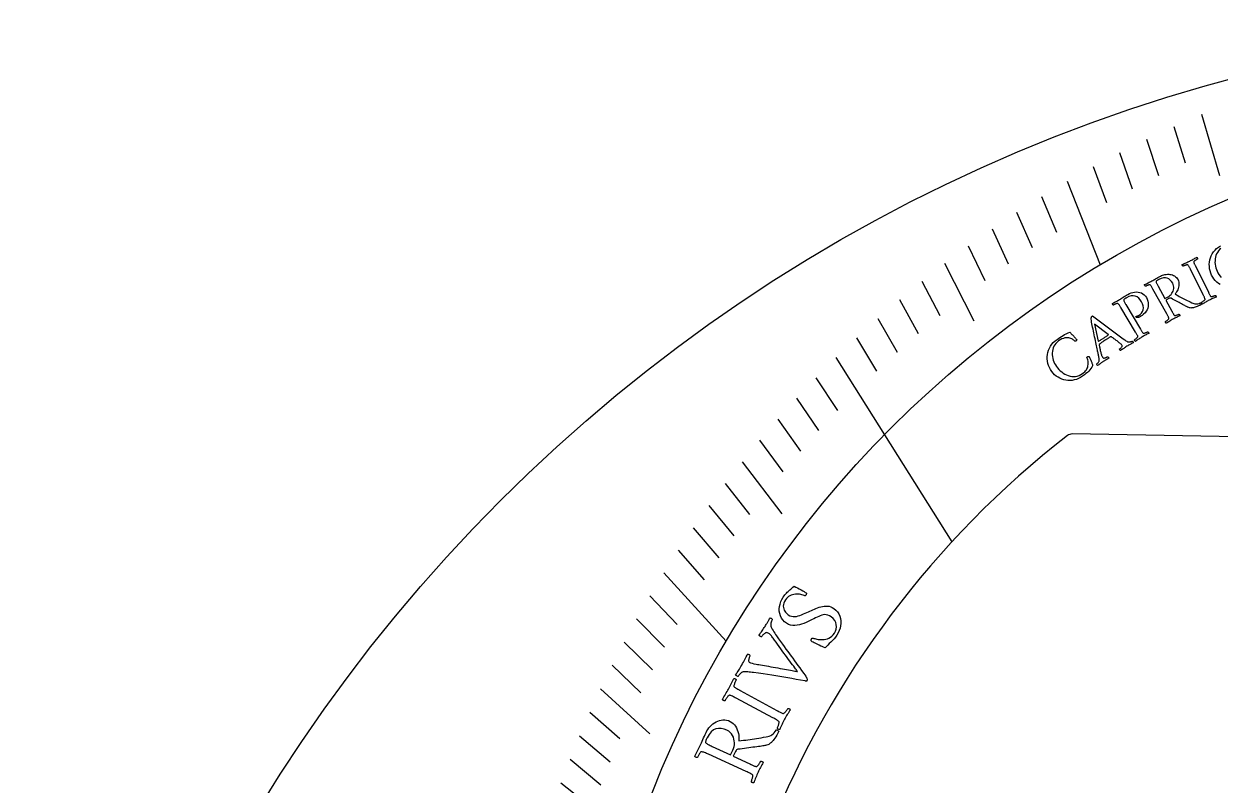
# Model space of a CAD drawing. Header units: millimetres. Extents: x -54 to 54, y -54 to 54.
# Drawn here: x -54 to -14.29, y 28.75 to 54 of the extents above; entities that cross this region are included whole.
import ezdxf

# ---------------------------------------------------------------- set-up
doc = ezdxf.new("R2010")
doc.units = ezdxf.units.MM
for name, color, linetype in [('CUT_INNER', 6, 'Continuous'), ('CUT_OUTER', 1, 'Continuous'), ('ENGRAVE', 7, 'Continuous'), ('ENGRAVE_FINE', 8, 'Continuous'), ('TEXT', 5, 'Continuous')]:
    doc.layers.add(name, color=color, linetype=linetype)

msp = doc.modelspace()

# ---------------------------------------------------------------- linework, layer by layer
at = {"layer": 'CUT_INNER'}
msp.add_lwpolyline([(-6.3881, 40.1706), (-19.2017, 40.3942)], dxfattribs=at)
for centre, radius, start, end in [((-0.0006, 15.431), 31.5485, 127.85146, 188.05825), ((-19.2061, 40.1443), 0.25, 89, 127.79297)]:
    msp.add_arc(centre, radius, start, end, dxfattribs=at)
at = {"layer": 'CUT_OUTER'}
msp.add_circle((0, 0), 54, dxfattribs=at)
at = {"layer": 'ENGRAVE'}
for points in [[(-19.3731, 48.7815), (-18.2717, 46.0083)], [(-27.0442, 42.9297), (-23.1938, 36.8176)], [(-32.7621, 35.7833), (-30.6874, 33.5173)]]:
    msp.add_lwpolyline(points, dxfattribs=at)
msp.add_circle((0, 15.4308), 35.6208, dxfattribs=at)
at = {"layer": 'ENGRAVE_FINE'}
for points in [[(-14.9111, 51.0011), (-14.3161, 48.9661)], [(-15.8319, 50.6009), (-15.4517, 49.3859)], [(-16.7391, 50.1783), (-16.3359, 48.9695)], [(-17.6321, 49.7337), (-17.2059, 48.5316)], [(-18.5103, 49.2679), (-18.0613, 48.0728)], [(-20.2198, 48.275), (-19.7255, 47.0948)], [(-21.05, 47.7492), (-20.5333, 46.5771)], [(-21.8632, 47.2047), (-21.3243, 46.041)], [(-22.659, 46.6422), (-22.0979, 45.4873)], [(-23.4368, 46.0625), (-22.4647, 44.1519)], [(-24.1962, 45.4662), (-23.5915, 44.3298)], [(-24.937, 44.854), (-24.3107, 43.7274)], [(-25.6588, 44.2268), (-25.0111, 43.1103)], [(-26.3613, 43.5851), (-25.6924, 42.4791)], [(-27.7074, 42.2614), (-26.9967, 41.1774)], [(-28.3505, 41.5809), (-27.6192, 40.5084)], [(-28.9735, 40.889), (-28.2219, 39.8282)], [(-29.5762, 40.1862), (-28.8044, 39.1376)], [(-30.1585, 39.4734), (-28.838, 37.7452)], [(-30.7203, 38.7513), (-29.909, 37.7279)], [(-31.2615, 38.0206), (-30.4308, 37.0102)], [(-31.7823, 37.2819), (-30.9324, 36.2849)], [(-32.2824, 36.5359), (-31.4137, 35.5526)], [(-33.2213, 35.0248), (-32.3155, 34.0699)], [(-33.6601, 34.2611), (-32.7362, 33.3207)], [(-34.0786, 33.4926), (-33.1369, 32.5671)], [(-34.477, 32.7201), (-33.5177, 31.8097)], [(-34.8553, 31.9441), (-33.2259, 30.4509)], [(-35.2137, 31.1653), (-34.2203, 30.2861)], [(-35.5524, 30.3842), (-34.5423, 29.5209)], [(-35.8717, 29.6014), (-34.8452, 28.7543)], [(-36.1716, 28.8173), (-35.1291, 27.9868)]]:
    msp.add_lwpolyline(points, dxfattribs=at)
at = {"layer": 'TEXT'}
for points in [[(-14.2917, 45.3514), (-14.3491, 45.39), (-14.403, 45.4344), (-14.4527, 45.484), (-14.4974, 45.5383), (-14.537, 45.5974), (-14.5716, 45.6614), (-14.6018, 45.7323), (-14.6247, 45.804), (-14.6401, 45.8767), (-14.6481, 45.9503), (-14.6489, 46.0238), (-14.6428, 46.0963), (-14.6298, 46.1679), (-14.6099, 46.2384), (-14.5831, 46.3068), (-14.5492, 46.372), (-14.5084, 46.434), (-14.4605, 46.4926), (-14.406, 46.5469), (-14.3451, 46.5957), (-14.2779, 46.6389)], [(-14.2673, 46.5529), (-14.3107, 46.5139), (-14.3484, 46.4697), (-14.3805, 46.4216), (-14.4072, 46.3706), (-14.4285, 46.3167), (-14.4444, 46.2601), (-14.4549, 46.2018), (-14.4604, 46.143), (-14.4607, 46.0838), (-14.456, 46.0242), (-14.4466, 45.9653), (-14.4327, 45.9083), (-14.4145, 45.8532), (-14.3919, 45.8), (-14.3623, 45.7429), (-14.3291, 45.6881), (-14.2921, 45.6357), (-14.2514, 45.5857)]]:
    msp.add_lwpolyline(points, dxfattribs=at)
for points in [[(-15.3014, 46.1315), (-15.2714, 46.1467), (-15.2419, 46.162), (-15.213, 46.1775), (-15.1846, 46.1932), (-15.1562, 46.209), (-15.127, 46.225), (-15.0971, 46.2412), (-15.0665, 46.2575), (-15.0605, 46.2545), (-15.055, 46.2493), (-15.0499, 46.242), (-15.0452, 46.2326), (-15.0415, 46.2228), (-15.0391, 46.2141), (-15.0382, 46.2067), (-15.0386, 46.2005), (-15.0461, 46.1966), (-15.0561, 46.191), (-15.0684, 46.1838), (-15.0832, 46.1749), (-15.0989, 46.1651), (-15.1138, 46.1551), (-15.128, 46.1451), (-15.1415, 46.1349), (-15.1529, 46.125), (-15.1608, 46.1159), (-15.1651, 46.1076), (-15.1659, 46.1), (-15.1633, 46.0877), (-15.1593, 46.0742), (-15.1539, 46.0595), (-15.1471, 46.0436), (-15.1393, 46.0268), (-15.1311, 46.0092), (-15.1223, 45.991), (-15.113, 45.972), (-15.1115, 45.969), (-15.11, 45.9659), (-15.1085, 45.9629), (-15.107, 45.9598), (-15.1054, 45.9568), (-15.1039, 45.9537), (-15.1024, 45.9507), (-15.1009, 45.9476), (-14.6818, 45.1006), (-14.6803, 45.0976), (-14.6788, 45.0945), (-14.6773, 45.0915), (-14.6757, 45.0884), (-14.6742, 45.0854), (-14.6727, 45.0823), (-14.6712, 45.0793), (-14.6697, 45.0762), (-14.6603, 45.0574), (-14.6512, 45.0395), (-14.6425, 45.0226), (-14.634, 45.0066), (-14.6258, 44.992), (-14.6176, 44.9791), (-14.6094, 44.9679), (-14.6014, 44.9583), (-14.5954, 44.9551), (-14.5865, 44.9537), (-14.5748, 44.9539), (-14.5601, 44.9559), (-14.544, 44.9593), (-14.5276, 44.9634), (-14.511, 44.9685), (-14.4943, 44.9744), (-14.4788, 44.9804), (-14.466, 44.9855), (-14.4559, 44.9897), (-14.4485, 44.9931), (-14.4434, 44.9896), (-14.4382, 44.9842), (-14.4329, 44.977), (-14.4275, 44.968), (-14.423, 44.9586), (-14.4203, 44.9501), (-14.4195, 44.9426), (-14.4206, 44.9361), (-14.4514, 44.9234), (-14.4815, 44.911), (-14.5109, 44.8986), (-14.5396, 44.8865), (-14.568, 44.8741), (-14.5967, 44.8611), (-14.6254, 44.8475), (-14.6544, 44.8333), (-14.6825, 44.8191), (-14.7106, 44.8043), (-14.7387, 44.789), (-14.7669, 44.7732), (-14.7952, 44.7569), (-14.8237, 44.7404), (-14.8523, 44.7236), (-14.8811, 44.7065), (-14.887, 44.7096), (-14.8925, 44.7147), (-14.8977, 44.7219), (-14.9025, 44.7312), (-14.9064, 44.741), (-14.909, 44.7496), (-14.9101, 44.7569), (-14.9099, 44.7631), (-14.9027, 44.7669), (-14.8933, 44.7725), (-14.8815, 44.7796), (-14.8675, 44.7884), (-14.8526, 44.7983), (-14.8384, 44.8085), (-14.8249, 44.8192), (-14.812, 44.8304), (-14.8013, 44.841), (-14.7941, 44.8502), (-14.7904, 44.8579), (-14.7901, 44.8642), (-14.7931, 44.8791), (-14.7979, 44.8952), (-14.8044, 44.9127), (-14.8126, 44.9315), (-14.8221, 44.9514), (-14.832, 44.9719), (-14.8424, 44.9932), (-14.8533, 45.0151), (-15.2774, 45.8597), (-15.2885, 45.8816), (-15.2994, 45.9028), (-15.3101, 45.9234), (-15.3206, 45.9432), (-15.331, 45.9615), (-15.3414, 45.9775), (-15.3517, 45.9911), (-15.362, 46.0023), (-15.3677, 46.0066), (-15.3765, 46.0084), (-15.3884, 46.0076), (-15.4035, 46.0043), (-15.4202, 45.9994), (-15.4371, 45.994), (-15.4542, 45.9879), (-15.4716, 45.9813), (-15.4876, 45.9749), (-15.5008, 45.9693), (-15.5112, 45.9648), (-15.5189, 45.9611), (-15.5241, 45.9645), (-15.5295, 45.9697), (-15.5349, 45.9768), (-15.5405, 45.9857), (-15.5452, 45.9951), (-15.548, 46.0035), (-15.5488, 46.0111), (-15.5476, 46.0177), (-15.516, 46.0324), (-15.4845, 46.0469), (-15.4531, 46.061), (-15.422, 46.0749), (-15.3912, 46.0887), (-15.3608, 46.1027), (-15.3309, 46.117), (-15.3014, 46.1315)], [(-16.2744, 45.6321), (-16.2394, 45.6492), (-16.2025, 45.6637), (-16.1635, 45.6757), (-16.1226, 45.6852), (-16.0807, 45.6918), (-16.0389, 45.695), (-15.9972, 45.695), (-15.9557, 45.6916), (-15.915, 45.6845), (-15.8759, 45.6731), (-15.8384, 45.6575), (-15.8025, 45.6376), (-15.7691, 45.6132), (-15.7389, 45.5836), (-15.7121, 45.549), (-15.6884, 45.5093), (-15.6727, 45.4731), (-15.6622, 45.4348), (-15.657, 45.3944), (-15.6569, 45.3519), (-15.6613, 45.3086), (-15.6696, 45.2659), (-15.6816, 45.2237), (-15.6974, 45.1821), (-15.7163, 45.1423), (-15.7376, 45.1057), (-15.7614, 45.0723), (-15.7876, 45.0419), (-15.7392, 45.0136), (-15.6923, 44.9868), (-15.6468, 44.9613), (-15.6029, 44.9373), (-15.5595, 44.9141), (-15.5158, 44.8913), (-15.4716, 44.8689), (-15.4271, 44.8467), (-15.3811, 44.8242), (-15.3327, 44.8005), (-15.2819, 44.7756), (-15.2287, 44.7496), (-15.1936, 44.7343), (-15.1595, 44.7229), (-15.1263, 44.7155), (-15.0941, 44.712), (-15.0612, 44.7129), (-15.0259, 44.7185), (-14.9881, 44.7288), (-14.9478, 44.7438), (-14.9421, 44.7405), (-14.9369, 44.7347), (-14.9324, 44.7264), (-14.9284, 44.7155), (-14.9252, 44.7046), (-14.9229, 44.6961), (-14.9215, 44.6899), (-14.921, 44.6862), (-14.968, 44.6628), (-15.0113, 44.6422), (-15.0509, 44.6246), (-15.0868, 44.61), (-15.1189, 44.5981), (-15.1468, 44.5888), (-15.1705, 44.5821), (-15.1901, 44.5781), (-15.2034, 44.577), (-15.2193, 44.5759), (-15.2377, 44.575), (-15.2588, 44.5741), (-15.2819, 44.5751), (-15.3065, 44.5795), (-15.3327, 44.5874), (-15.3604, 44.5988), (-15.3729, 44.6049), (-15.3898, 44.6135), (-15.4111, 44.6245), (-15.437, 44.6379), (-15.4665, 44.6534), (-15.4988, 44.6705), (-15.5341, 44.6894), (-15.5721, 44.7099), (-15.6123, 44.7316), (-15.6539, 44.754), (-15.6969, 44.777), (-15.7413, 44.8007), (-15.786, 44.8247), (-15.8301, 44.8485), (-15.8736, 44.8721), (-15.9164, 44.8956), (-15.9318, 44.9008), (-15.9492, 44.9011), (-15.9684, 44.8965), (-15.9895, 44.887), (-16.0918, 44.8312), (-15.8937, 44.4694), (-15.8921, 44.4664), (-15.8905, 44.4634), (-15.8888, 44.4605), (-15.8872, 44.4575), (-15.8856, 44.4545), (-15.8839, 44.4515), (-15.8823, 44.4485), (-15.8807, 44.4456), (-15.8705, 44.4271), (-15.8607, 44.4097), (-15.8513, 44.3931), (-15.8422, 44.3775), (-15.8333, 44.3632), (-15.8246, 44.3506), (-15.816, 44.3398), (-15.8075, 44.3306), (-15.8014, 44.3276), (-15.7925, 44.3265), (-15.7808, 44.3273), (-15.7662, 44.3299), (-15.7502, 44.3339), (-15.734, 44.3387), (-15.7177, 44.3445), (-15.7012, 44.3511), (-15.686, 44.3577), (-15.6734, 44.3633), (-15.6635, 44.3679), (-15.6562, 44.3716), (-15.651, 44.3683), (-15.6456, 44.3632), (-15.64, 44.3562), (-15.6342, 44.3474), (-15.6293, 44.3382), (-15.6263, 44.3298), (-15.6252, 44.3223), (-15.626, 44.3158), (-15.6563, 44.3019), (-15.6858, 44.2882), (-15.7147, 44.2747), (-15.7429, 44.2613), (-15.7708, 44.2478), (-15.7988, 44.2336), (-15.827, 44.2189), (-15.8553, 44.2035), (-15.8828, 44.1881), (-15.9103, 44.1722), (-15.9378, 44.1557), (-15.9653, 44.1387), (-15.9929, 44.1213), (-16.0207, 44.1037), (-16.0486, 44.0857), (-16.0767, 44.0674), (-16.0827, 44.0702), (-16.0884, 44.0751), (-16.0938, 44.0821), (-16.099, 44.0913), (-16.1034, 44.1008), (-16.1063, 44.1093), (-16.1077, 44.1166), (-16.1077, 44.1228), (-16.1007, 44.1269), (-16.0915, 44.1328), (-16.0801, 44.1405), (-16.0664, 44.1498), (-16.0519, 44.1603), (-16.0381, 44.1711), (-16.0251, 44.1824), (-16.0127, 44.194), (-16.0024, 44.2051), (-15.9956, 44.2146), (-15.9922, 44.2225), (-15.9923, 44.2288), (-15.9958, 44.2435), (-16.0012, 44.2594), (-16.0085, 44.2766), (-16.0175, 44.2951), (-16.0277, 44.3145), (-16.0385, 44.3346), (-16.0498, 44.3554), (-16.0616, 44.3769), (-16.5222, 45.2021), (-16.5342, 45.2236), (-16.5459, 45.2444), (-16.5575, 45.2644), (-16.5688, 45.2838), (-16.58, 45.3017), (-16.591, 45.3172), (-16.6019, 45.3303), (-16.6127, 45.3411), (-16.6185, 45.3452), (-16.6273, 45.3466), (-16.6392, 45.3453), (-16.6541, 45.3414), (-16.6706, 45.3359), (-16.6871, 45.3298), (-16.7036, 45.3233), (-16.7202, 45.3162), (-16.7355, 45.3093), (-16.7482, 45.3035), (-16.7582, 45.2986), (-16.7656, 45.2947), (-16.771, 45.2978), (-16.7766, 45.3028), (-16.7823, 45.3096), (-16.7883, 45.3183), (-16.7934, 45.3275), (-16.7965, 45.3358), (-16.7976, 45.3433), (-16.7967, 45.35), (-16.7657, 45.366), (-16.735, 45.3816), (-16.7047, 45.3968), (-16.6746, 45.4117), (-16.6448, 45.4266), (-16.6154, 45.4417), (-16.5862, 45.4571), (-16.5574, 45.4727), (-16.5272, 45.4895), (-16.496, 45.5071), (-16.4638, 45.5256), (-16.4305, 45.5449), (-16.3953, 45.5652), (-16.3576, 45.5865), (-16.3173, 45.6088), (-16.2744, 45.6321)], [(-15.865, 45.3934), (-15.9019, 45.4523), (-15.9445, 45.5007), (-15.9929, 45.5387), (-16.0473, 45.5661), (-16.1078, 45.5799), (-16.1748, 45.5769), (-16.2483, 45.5572), (-16.3282, 45.5206), (-16.3386, 45.5148), (-16.3512, 45.5074), (-16.3662, 45.4985), (-16.3834, 45.488), (-16.3994, 45.477), (-16.4107, 45.4666), (-16.4171, 45.457), (-16.4187, 45.448), (-16.4166, 45.4355), (-16.4119, 45.4204), (-16.4046, 45.4027), (-16.3947, 45.3824), (-16.3835, 45.3607), (-16.372, 45.3389), (-16.3603, 45.3172), (-16.3484, 45.2953), (-16.1244, 44.8909), (-16.02, 44.9478), (-15.9834, 44.9705), (-15.95, 44.997), (-15.9198, 45.0273), (-15.8927, 45.0615), (-15.8698, 45.0986), (-15.8518, 45.1374), (-15.8387, 45.1781), (-15.8307, 45.2205), (-15.8286, 45.2639), (-15.8337, 45.3071), (-15.8458, 45.3503), (-15.865, 45.3934)], [(-16.736, 44.921), (-16.7074, 44.8627), (-16.6876, 44.8042), (-16.6765, 44.7454), (-16.6741, 44.6864), (-16.68, 44.6282), (-16.694, 44.5719), (-16.7161, 44.5174), (-16.7462, 44.4648), (-16.7839, 44.4149), (-16.8287, 44.3689), (-16.8808, 44.3265), (-16.9401, 44.2877), (-16.9487, 44.283), (-16.9588, 44.278), (-16.9705, 44.2728), (-16.9836, 44.2674), (-16.9971, 44.2624), (-17.0096, 44.2586), (-17.0212, 44.2561), (-17.0318, 44.2547), (-17.0357, 44.2557), (-17.041, 44.2569), (-17.0478, 44.2583), (-17.0562, 44.2601), (-17.0647, 44.2628), (-17.0724, 44.2673), (-17.079, 44.2735), (-17.0847, 44.2814), (-17.087, 44.2867), (-17.0871, 44.2911), (-17.085, 44.2945), (-17.0806, 44.2969), (-17.0714, 44.2997), (-17.062, 44.3024), (-17.0521, 44.3052), (-17.042, 44.3079), (-17.0316, 44.3112), (-17.0212, 44.3153), (-17.0105, 44.3203), (-16.9998, 44.3262), (-16.9468, 44.3638), (-16.9041, 44.4082), (-16.8717, 44.4595), (-16.8494, 44.5177), (-16.8395, 44.5806), (-16.8441, 44.6461), (-16.8634, 44.714), (-16.8973, 44.7845), (-16.9415, 44.8497), (-16.9917, 44.902), (-17.0479, 44.9414), (-17.1101, 44.9678), (-17.1774, 44.9791), (-17.2488, 44.9736), (-17.3243, 44.9511), (-17.4037, 44.9116), (-17.4138, 44.9054), (-17.4262, 44.8976), (-17.4409, 44.8881), (-17.4577, 44.877), (-17.4733, 44.8654), (-17.4841, 44.8547), (-17.4902, 44.8448), (-17.4916, 44.8358), (-17.489, 44.8234), (-17.4838, 44.8085), (-17.4758, 44.791), (-17.4652, 44.771), (-17.4532, 44.7498), (-17.4409, 44.7285), (-17.4284, 44.7071), (-17.4158, 44.6857), (-16.9335, 43.8756), (-16.9209, 43.8546), (-16.9086, 43.8344), (-16.8967, 43.815), (-16.885, 43.7964), (-16.8736, 43.7792), (-16.8624, 43.7643), (-16.8513, 43.7516), (-16.8404, 43.7411), (-16.8342, 43.7384), (-16.8253, 43.7376), (-16.8136, 43.7388), (-16.7991, 43.7419), (-16.7833, 43.7465), (-16.7675, 43.7518), (-16.7517, 43.7579), (-16.7359, 43.7649), (-16.7213, 43.7718), (-16.7092, 43.7777), (-16.6997, 43.7826), (-16.6926, 43.7865), (-16.6873, 43.7834), (-16.6817, 43.7784), (-16.6759, 43.7717), (-16.6698, 43.7631), (-16.6645, 43.754), (-16.6612, 43.7458), (-16.6598, 43.7384), (-16.6604, 43.7318), (-16.6901, 43.7168), (-16.7192, 43.702), (-16.7475, 43.6875), (-16.7752, 43.6731), (-16.8026, 43.6586), (-16.8301, 43.6434), (-16.8578, 43.6276), (-16.8855, 43.6113), (-16.9123, 43.5949), (-16.939, 43.5781), (-16.9656, 43.5609), (-16.9921, 43.5432), (-17.0186, 43.525), (-17.0455, 43.5065), (-17.0725, 43.4877), (-17.0999, 43.4684), (-17.106, 43.471), (-17.1119, 43.4757), (-17.1176, 43.4825), (-17.1231, 43.4915), (-17.1278, 43.5009), (-17.131, 43.5092), (-17.1327, 43.5165), (-17.1329, 43.5226), (-17.1261, 43.527), (-17.1173, 43.5331), (-17.1064, 43.541), (-17.0935, 43.5506), (-17.0799, 43.5613), (-17.0668, 43.5725), (-17.0543, 43.5841), (-17.0425, 43.5961), (-17.0326, 43.6076), (-17.0261, 43.6173), (-17.023, 43.6253), (-17.0233, 43.6316), (-17.0274, 43.6461), (-17.0334, 43.6619), (-17.0412, 43.6788), (-17.0509, 43.6969), (-17.0618, 43.716), (-17.0733, 43.7357), (-17.0853, 43.7561), (-17.0979, 43.7771), (-17.5861, 44.5863), (-17.5988, 44.6073), (-17.6113, 44.6277), (-17.6236, 44.6473), (-17.6356, 44.6663), (-17.6474, 44.6837), (-17.659, 44.6988), (-17.6704, 44.7116), (-17.6815, 44.722), (-17.6875, 44.7258), (-17.6964, 44.7269), (-17.7082, 44.7252), (-17.723, 44.7208), (-17.7392, 44.7146), (-17.7555, 44.708), (-17.7718, 44.7009), (-17.7881, 44.6932), (-17.8031, 44.6858), (-17.8156, 44.6794), (-17.8254, 44.6742), (-17.8327, 44.67), (-17.8382, 44.673), (-17.8439, 44.6778), (-17.8499, 44.6844), (-17.8562, 44.6928), (-17.8616, 44.7018), (-17.865, 44.71), (-17.8664, 44.7175), (-17.8657, 44.7242), (-17.8353, 44.7413), (-17.8053, 44.758), (-17.7754, 44.7743), (-17.7459, 44.7903), (-17.7167, 44.8062), (-17.6878, 44.8224), (-17.6593, 44.8388), (-17.631, 44.8555), (-17.6015, 44.8733), (-17.5709, 44.8921), (-17.5393, 44.9117), (-17.5068, 44.9322), (-17.4724, 44.9537), (-17.4355, 44.9764), (-17.396, 45.0001), (-17.3539, 45.025), (-17.3006, 45.0529), (-17.2454, 45.0749), (-17.1885, 45.0912), (-17.1297, 45.1017), (-17.0709, 45.1057), (-17.0139, 45.1027), (-16.9586, 45.0925), (-16.905, 45.0752), (-16.8549, 45.0499), (-16.8101, 45.0158), (-16.7705, 44.9728), (-16.736, 44.921)], [(-18.3366, 43.0546), (-18.3374, 43.0583), (-18.3398, 43.0692), (-18.3438, 43.0873), (-18.3494, 43.1128), (-18.3563, 43.1444), (-18.3645, 43.1812), (-18.3738, 43.2232), (-18.3843, 43.2704), (-18.3955, 43.3216), (-18.4071, 43.3758), (-18.4191, 43.433), (-18.4313, 43.4931), (-18.4439, 43.5552), (-18.4568, 43.618), (-18.4699, 43.6817), (-18.4833, 43.7463), (-18.4966, 43.8106), (-18.5094, 43.8736), (-18.5219, 43.9354), (-18.534, 43.9958), (-18.5454, 44.0539), (-18.5561, 44.1084), (-18.5659, 44.1594), (-18.5749, 44.2069), (-18.5749, 44.218), (-18.5729, 44.2311), (-18.5688, 44.2462), (-18.5627, 44.2633), (-18.5556, 44.2797), (-18.5486, 44.2926), (-18.5416, 44.3021), (-18.5347, 44.3083), (-18.5329, 44.3093), (-18.5313, 44.3101), (-18.5301, 44.3104), (-18.5291, 44.3105), (-18.5281, 44.3104), (-18.5267, 44.3104), (-18.5247, 44.3105), (-18.5224, 44.3108), (-17.5041, 43.5548), (-17.4545, 43.5169), (-17.4172, 43.4887), (-17.3923, 43.4702), (-17.3797, 43.4613), (-17.3675, 43.4547), (-17.3534, 43.4503), (-17.3375, 43.448), (-17.3198, 43.4477), (-17.3016, 43.4491), (-17.284, 43.4516), (-17.267, 43.4551), (-17.2508, 43.4597), (-17.2364, 43.4645), (-17.225, 43.4686), (-17.2166, 43.472), (-17.2113, 43.4747), (-17.2047, 43.4711), (-17.1985, 43.4656), (-17.1927, 43.4579), (-17.1872, 43.4482), (-17.1826, 43.4385), (-17.1792, 43.4309), (-17.1771, 43.4253), (-17.1762, 43.4217), (-17.2043, 43.4071), (-17.2308, 43.3931), (-17.2559, 43.3799), (-17.2794, 43.3675), (-17.3032, 43.3545), (-17.3288, 43.3399), (-17.3563, 43.3235), (-17.3858, 43.3054), (-17.4166, 43.2859), (-17.4444, 43.2678), (-17.4692, 43.2509), (-17.4911, 43.2354), (-17.5128, 43.2197), (-17.5372, 43.202), (-17.5642, 43.1826), (-17.5938, 43.1612), (-17.5999, 43.1637), (-17.6059, 43.1683), (-17.6117, 43.175), (-17.6174, 43.1838), (-17.6221, 43.1932), (-17.6251, 43.2017), (-17.6263, 43.2093), (-17.6259, 43.216), (-17.6164, 43.2226), (-17.6051, 43.2315), (-17.592, 43.2427), (-17.5771, 43.2563), (-17.5628, 43.2704), (-17.5517, 43.2833), (-17.5439, 43.295), (-17.5392, 43.3056), (-17.5388, 43.3122), (-17.5402, 43.3197), (-17.5434, 43.328), (-17.5485, 43.3372), (-17.5557, 43.3469), (-17.5662, 43.3585), (-17.5802, 43.3722), (-17.5977, 43.3879), (-17.6177, 43.405), (-17.6394, 43.4229), (-17.6627, 43.4416), (-17.6878, 43.4611), (-17.7135, 43.4808), (-17.7391, 43.5), (-17.7644, 43.519), (-17.7896, 43.5375), (-17.8135, 43.555), (-17.8352, 43.5709), (-17.8548, 43.5852), (-17.8721, 43.5979), (-17.8864, 43.6082), (-17.8965, 43.6156), (-17.9026, 43.62), (-17.9047, 43.6215), (-17.9051, 43.6216), (-17.9062, 43.6219), (-17.9082, 43.6223), (-17.9109, 43.6229), (-17.9139, 43.6234), (-17.9166, 43.6233), (-17.919, 43.6228), (-17.921, 43.6218), (-17.9368, 43.613), (-17.9541, 43.6028), (-17.9729, 43.5913), (-17.9933, 43.5785), (-18.014, 43.5652), (-18.034, 43.5524), (-18.0533, 43.5401), (-18.0718, 43.5281), (-18.0766, 43.5251), (-18.0814, 43.522), (-18.0862, 43.5189), (-18.0909, 43.5158), (-18.0956, 43.5128), (-18.1, 43.51), (-18.1042, 43.5073), (-18.1082, 43.5047), (-18.1357, 43.4868), (-18.161, 43.4702), (-18.1841, 43.4548), (-18.205, 43.4407), (-18.226, 43.4261), (-18.2497, 43.4092), (-18.2759, 43.3901), (-18.3048, 43.3688), (-18.3057, 43.3679), (-18.3067, 43.3665), (-18.3077, 43.3646), (-18.3086, 43.3622), (-18.3095, 43.3599), (-18.3101, 43.3582), (-18.3104, 43.3572), (-18.3106, 43.3569), (-18.3099, 43.3539), (-18.3079, 43.3451), (-18.3046, 43.3303), (-18.3, 43.3096), (-18.2944, 43.2849), (-18.2884, 43.2579), (-18.2819, 43.2287), (-18.2749, 43.1972), (-18.2677, 43.1653), (-18.2604, 43.1346), (-18.253, 43.105), (-18.2456, 43.0768), (-18.2384, 43.049), (-18.2308, 43.0241), (-18.2229, 43.0021), (-18.2148, 42.9831), (-18.2068, 42.9665), (-18.1992, 42.9519), (-18.1922, 42.9394), (-18.1857, 42.9289), (-18.1774, 42.9203), (-18.1661, 42.915), (-18.1519, 42.9133), (-18.1348, 42.915), (-18.1165, 42.919), (-18.0986, 42.9243), (-18.0812, 42.9307), (-18.0643, 42.9384), (-18.0492, 42.9459), (-18.0374, 42.952), (-18.0288, 42.9566), (-18.0234, 42.9598), (-18.0197, 42.958), (-18.015, 42.9541), (-18.0092, 42.948), (-18.0023, 42.9398), (-17.9956, 42.9308), (-17.9905, 42.9228), (-17.9869, 42.9155), (-17.9849, 42.9091), (-18.0026, 42.8989), (-18.0191, 42.8894), (-18.0343, 42.8808), (-18.0482, 42.873), (-18.0614, 42.8657), (-18.0747, 42.8583), (-18.0879, 42.851), (-18.1011, 42.8436), (-18.1153, 42.8354), (-18.1312, 42.8257), (-18.149, 42.8144), (-18.1686, 42.8016), (-18.1882, 42.7884), (-18.206, 42.776), (-18.2221, 42.7645), (-18.2363, 42.7538), (-18.2496, 42.7436), (-18.2629, 42.7333), (-18.2762, 42.723), (-18.2896, 42.7128), (-18.3038, 42.7018), (-18.3199, 42.6897), (-18.3378, 42.6762), (-18.3576, 42.6616), (-18.3611, 42.6633), (-18.3656, 42.6674), (-18.3709, 42.6738), (-18.3771, 42.6825), (-18.3831, 42.6919), (-18.3878, 42.7003), (-18.3911, 42.7077), (-18.3931, 42.7142), (-18.3836, 42.7213), (-18.3719, 42.7315), (-18.3581, 42.7446), (-18.342, 42.7608), (-18.327, 42.778), (-18.3161, 42.7942), (-18.3095, 42.8094), (-18.3072, 42.8237), (-18.306, 42.8511), (-18.3066, 42.8789), (-18.3089, 42.9071), (-18.3129, 42.9356), (-18.3181, 42.9646), (-18.3238, 42.9941), (-18.3299, 43.0241), (-18.3366, 43.0546)], [(-19.7044, 43.5342), (-19.6575, 43.5663), (-19.6089, 43.5981), (-19.5585, 43.6297), (-19.5064, 43.661), (-19.4525, 43.6913), (-19.3969, 43.7199), (-19.3396, 43.7467), (-19.2806, 43.7718), (-19.2786, 43.7697), (-19.2724, 43.7633), (-19.2621, 43.7528), (-19.2478, 43.738), (-19.2307, 43.7203), (-19.2124, 43.701), (-19.1929, 43.6802), (-19.1722, 43.6578), (-19.1513, 43.6352), (-19.1313, 43.6136), (-19.1123, 43.5932), (-19.0941, 43.5738), (-19.0784, 43.5569), (-19.0664, 43.5437), (-19.0581, 43.5343), (-19.0537, 43.5287), (-19.0512, 43.5249), (-19.0505, 43.5199), (-19.0518, 43.5135), (-19.055, 43.5059), (-19.0596, 43.498), (-19.0651, 43.4908), (-19.0714, 43.4845), (-19.0786, 43.4789), (-19.0853, 43.4749), (-19.092, 43.4719), (-19.0987, 43.4699), (-19.1053, 43.4689), (-19.1159, 43.4789), (-19.1297, 43.4907), (-19.1467, 43.5045), (-19.1669, 43.5202), (-19.1904, 43.5361), (-19.2171, 43.5504), (-19.2469, 43.5633), (-19.28, 43.5746), (-19.3162, 43.5829), (-19.3555, 43.5864), (-19.3977, 43.5853), (-19.4429, 43.5795), (-19.4912, 43.5672), (-19.5423, 43.5468), (-19.5963, 43.5183), (-19.6532, 43.4815), (-19.7016, 43.4433), (-19.7435, 43.4011), (-19.7789, 43.3548), (-19.8078, 43.3044), (-19.8306, 43.2512), (-19.8475, 43.1962), (-19.8585, 43.1393), (-19.8637, 43.0807), (-19.8633, 43.0215), (-19.8579, 42.9627), (-19.8474, 42.9044), (-19.8318, 42.8467), (-19.8116, 42.7905), (-19.7876, 42.737), (-19.7595, 42.6863), (-19.7275, 42.6381), (-19.688, 42.5874), (-19.6452, 42.5397), (-19.5992, 42.495), (-19.55, 42.4533), (-19.4983, 42.4156), (-19.4447, 42.383), (-19.3892, 42.3553), (-19.3318, 42.3326), (-19.2732, 42.3158), (-19.214, 42.3056), (-19.1541, 42.302), (-19.0936, 42.3051), (-19.033, 42.3159), (-18.973, 42.3353), (-18.9135, 42.3634), (-18.8545, 42.4001), (-18.8158, 42.4295), (-18.7825, 42.46), (-18.7544, 42.4915), (-18.7317, 42.5241), (-18.7133, 42.557), (-18.698, 42.5894), (-18.6859, 42.6212), (-18.677, 42.6526), (-18.6691, 42.6948), (-18.6658, 42.7358), (-18.6671, 42.7757), (-18.6731, 42.8145), (-18.6817, 42.8512), (-18.6908, 42.8847), (-18.7006, 42.9151), (-18.7109, 42.9424), (-18.6956, 42.9534), (-18.6792, 42.9612), (-18.6615, 42.9656), (-18.6426, 42.9668), (-18.6374, 42.9583), (-18.6309, 42.946), (-18.6229, 42.9298), (-18.6136, 42.9098), (-18.6034, 42.8874), (-18.593, 42.8639), (-18.5824, 42.8393), (-18.5716, 42.8137), (-18.5612, 42.7881), (-18.5519, 42.7637), (-18.5438, 42.7404), (-18.5367, 42.7182), (-18.5312, 42.6983), (-18.5276, 42.6819), (-18.5261, 42.6689), (-18.5266, 42.6593), (-18.5517, 42.6139), (-18.5811, 42.5693), (-18.6147, 42.5255), (-18.6525, 42.4824), (-18.6952, 42.4396), (-18.7435, 42.3967), (-18.7974, 42.3534), (-18.8569, 42.3099), (-18.9235, 42.2675), (-18.9914, 42.2328), (-19.0607, 42.2057), (-19.1314, 42.1863), (-19.2026, 42.1741), (-19.2732, 42.1689), (-19.3433, 42.1705), (-19.4128, 42.1791), (-19.4809, 42.1942), (-19.5467, 42.2155), (-19.6101, 42.243), (-19.6713, 42.2767), (-19.7293, 42.3163), (-19.7832, 42.3615), (-19.833, 42.4123), (-19.8787, 42.4688), (-19.9215, 42.533), (-19.9571, 42.5993), (-19.9857, 42.6679), (-20.007, 42.7387), (-20.0213, 42.8109), (-20.0286, 42.8833), (-20.029, 42.956), (-20.0224, 43.029), (-20.0086, 43.1012), (-19.9873, 43.1715), (-19.9586, 43.2399), (-19.9223, 43.3064), (-19.8787, 43.3697), (-19.8278, 43.4289), (-19.7697, 43.4837), (-19.7044, 43.5342)], [(-18.4585, 44.0393), (-18.3364, 43.4754), (-18.3362, 43.4752), (-18.3356, 43.4746), (-18.3345, 43.4736), (-18.333, 43.4722), (-18.3314, 43.4709), (-18.3299, 43.4702), (-18.3287, 43.4699), (-18.3276, 43.4703), (-18.308, 43.4818), (-18.2867, 43.4947), (-18.2636, 43.5088), (-18.2388, 43.5241), (-18.2144, 43.5393), (-18.1926, 43.553), (-18.1734, 43.5652), (-18.1568, 43.5759), (-18.1353, 43.5898), (-18.1151, 43.6034), (-18.0961, 43.6164), (-18.0783, 43.629), (-18.0608, 43.6416), (-18.0423, 43.6547), (-18.0231, 43.6684), (-18.0029, 43.6826), (-18.0014, 43.684), (-18.0005, 43.6858), (-18.0005, 43.6879), (-18.0011, 43.6904), (-18.0021, 43.6928), (-18.0027, 43.6945), (-18.0031, 43.6955), (-18.0032, 43.6958)], [(-28.7957, 34.9779), (-28.7662, 35.0199), (-28.738, 35.0574), (-28.7112, 35.0902), (-28.6857, 35.1184), (-28.6603, 35.1443), (-28.6338, 35.1698), (-28.6062, 35.1951), (-28.5774, 35.2201), (-28.5465, 35.2466), (-28.5123, 35.2763), (-28.4747, 35.3092), (-28.4339, 35.3453), (-28.3764, 35.317), (-28.3187, 35.2871), (-28.2607, 35.2558), (-28.2026, 35.223), (-28.1481, 35.1914), (-28.1012, 35.1638), (-28.0618, 35.1402), (-28.03, 35.1206), (-28.0238, 35.116), (-28.0206, 35.1088), (-28.0205, 35.0991), (-28.0234, 35.0869), (-28.0279, 35.0742), (-28.0325, 35.0631), (-28.0372, 35.0537), (-28.042, 35.0459), (-28.0491, 35.0371), (-28.0569, 35.0304), (-28.0653, 35.0256), (-28.0743, 35.0228), (-28.1026, 35.0363), (-28.135, 35.0485), (-28.1713, 35.0593), (-28.2116, 35.0686), (-28.2545, 35.0757), (-28.2986, 35.0797), (-28.3439, 35.0804), (-28.3903, 35.078), (-28.4369, 35.0719), (-28.4826, 35.0614), (-28.5275, 35.0467), (-28.5716, 35.0276), (-28.6135, 35.0035), (-28.6521, 34.9736), (-28.6872, 34.938), (-28.7189, 34.8966), (-28.7526, 34.8405), (-28.7763, 34.7866), (-28.7899, 34.7348), (-28.7935, 34.6851), (-28.7892, 34.638), (-28.779, 34.5937), (-28.7628, 34.5523), (-28.7408, 34.5138), (-28.7148, 34.4785), (-28.6868, 34.4471), (-28.6568, 34.4195), (-28.6247, 34.3957), (-28.5708, 34.3652), (-28.5165, 34.3449), (-28.462, 34.3348), (-28.4071, 34.3349), (-28.3518, 34.3426), (-28.296, 34.3555), (-28.2396, 34.3734), (-28.1828, 34.3965), (-28.1254, 34.4221), (-28.0676, 34.4475), (-28.0093, 34.4727), (-27.9505, 34.4976), (-27.9062, 34.5175), (-27.8596, 34.5383), (-27.8109, 34.56), (-27.7599, 34.5826), (-27.7073, 34.6049), (-27.6539, 34.6254), (-27.5996, 34.6441), (-27.5444, 34.6611), (-27.4889, 34.6747), (-27.4335, 34.6833), (-27.3784, 34.6868), (-27.3235, 34.6852), (-27.2695, 34.6774), (-27.2171, 34.6619), (-27.1662, 34.6388), (-27.1168, 34.6082), (-27.0509, 34.5542), (-26.9961, 34.4932), (-26.9525, 34.4254), (-26.92, 34.3508), (-26.8979, 34.2722), (-26.8857, 34.1923), (-26.8833, 34.1111), (-26.8908, 34.0285), (-26.9075, 33.9469), (-26.9329, 33.8688), (-26.9671, 33.794), (-27.01, 33.7226), (-27.0559, 33.6586), (-27.1047, 33.5982), (-27.1563, 33.5414), (-27.2109, 33.4882), (-27.2651, 33.4378), (-27.3157, 33.3896), (-27.3627, 33.3435), (-27.4061, 33.2997), (-27.4521, 33.3184), (-27.4992, 33.3385), (-27.5474, 33.36), (-27.5966, 33.3829), (-27.6448, 33.4059), (-27.6897, 33.4278), (-27.7314, 33.4485), (-27.7699, 33.4681), (-27.8033, 33.4855), (-27.8295, 33.4994), (-27.8485, 33.5099), (-27.8604, 33.517), (-27.8624, 33.5286), (-27.8636, 33.5403), (-27.8638, 33.5521), (-27.8633, 33.5642), (-27.8616, 33.5761), (-27.8586, 33.5873), (-27.8543, 33.5979), (-27.8486, 33.6079), (-27.8397, 33.6181), (-27.8293, 33.6239), (-27.8173, 33.6252), (-27.8038, 33.622), (-27.7792, 33.6135), (-27.7495, 33.6047), (-27.7146, 33.5958), (-27.6747, 33.5867), (-27.631, 33.5789), (-27.5848, 33.5739), (-27.536, 33.5714), (-27.4847, 33.5717), (-27.4324, 33.5761), (-27.3806, 33.5861), (-27.3292, 33.6017), (-27.2782, 33.6228), (-27.2288, 33.6512), (-27.1821, 33.6883), (-27.1381, 33.7343), (-27.0967, 33.7892), (-27.0605, 33.854), (-27.0376, 33.9222), (-27.0281, 33.9936), (-27.0319, 34.0685), (-27.0507, 34.1423), (-27.0861, 34.2103), (-27.1383, 34.2727), (-27.2072, 34.3294), (-27.262, 34.3628), (-27.3151, 34.3857), (-27.3664, 34.398), (-27.416, 34.3997), (-27.465, 34.3936), (-27.5145, 34.3821), (-27.5647, 34.3654), (-27.6153, 34.3435), (-27.6671, 34.3183), (-27.7206, 34.2919), (-27.7758, 34.2643), (-27.8328, 34.2354), (-27.8985, 34.2046), (-27.9664, 34.1738), (-28.0364, 34.1429), (-28.1085, 34.112), (-28.1819, 34.0843), (-28.2556, 34.0629), (-28.3297, 34.0478), (-28.4042, 34.0391), (-28.4782, 34.0398), (-28.5504, 34.0528), (-28.6208, 34.0783), (-28.6896, 34.1162), (-28.7561, 34.1665), (-28.8115, 34.2236), (-28.8557, 34.2877), (-28.8887, 34.3586), (-28.9111, 34.434), (-28.9233, 34.5114), (-28.9254, 34.5909), (-28.9173, 34.6724), (-28.8998, 34.7533), (-28.8737, 34.8313), (-28.839, 34.9061), (-28.7957, 34.9779)], [(-30.1709, 32.7268), (-30.1439, 32.7745), (-30.1177, 32.8218), (-30.0924, 32.8686), (-30.0681, 32.9149), (-30.0441, 32.9607), (-30.0202, 33.006), (-29.9962, 33.0508), (-29.9721, 33.0951), (-29.9636, 33.0935), (-29.953, 33.0893), (-29.9402, 33.0827), (-29.9254, 33.0736), (-29.9116, 33.0638), (-29.902, 33.0553), (-29.8968, 33.0481), (-29.8959, 33.0422), (-29.9001, 33.034), (-29.9057, 33.0214), (-29.9127, 33.0044), (-29.9211, 32.983), (-29.9293, 32.9592), (-29.9357, 32.9351), (-29.9404, 32.9108), (-29.9432, 32.8861), (-29.9425, 32.863), (-29.9362, 32.8432), (-29.9244, 32.8266), (-29.9072, 32.8134), (-29.8763, 32.7999), (-29.8293, 32.786), (-29.7664, 32.7717), (-29.6875, 32.7568), (-29.646, 32.7498), (-29.5982, 32.7417), (-29.544, 32.7326), (-29.4836, 32.7224), (-29.4183, 32.7113), (-29.3499, 32.6994), (-29.2783, 32.6868), (-29.2035, 32.6734), (-29.1271, 32.6597), (-29.0507, 32.646), (-28.9741, 32.6324), (-28.8976, 32.6189), (-28.8225, 32.6056), (-28.7506, 32.5925), (-28.6819, 32.5798), (-28.6164, 32.5674), (-28.5553, 32.5557), (-28.5002, 32.545), (-28.4509, 32.5353), (-28.4074, 32.5268), (-28.3715, 32.5197), (-28.3448, 32.5145), (-28.3273, 32.5113), (-28.3191, 32.51), (-28.3261, 32.5202), (-28.3391, 32.5384), (-28.3582, 32.5646), (-28.3833, 32.5988), (-28.4133, 32.6395), (-28.4473, 32.6854), (-28.4852, 32.7363), (-28.5269, 32.7924), (-28.5717, 32.8526), (-28.6186, 32.916), (-28.6676, 32.9825), (-28.7188, 33.0523), (-28.7712, 33.1239), (-28.8239, 33.1962), (-28.8769, 33.2691), (-28.9302, 33.3427), (-28.9828, 33.4155), (-29.0338, 33.4862), (-29.0831, 33.5549), (-29.1307, 33.6214), (-29.1488, 33.6463), (-29.168, 33.6709), (-29.1884, 33.6952), (-29.2099, 33.7193), (-29.2315, 33.7416), (-29.2521, 33.7609), (-29.2718, 33.777), (-29.2905, 33.79), (-29.313, 33.8007), (-29.3358, 33.8047), (-29.359, 33.8021), (-29.3824, 33.7927), (-29.4052, 33.7791), (-29.4268, 33.7636), (-29.4471, 33.7463), (-29.4661, 33.7272), (-29.4828, 33.7085), (-29.4962, 33.6926), (-29.5065, 33.6796), (-29.5135, 33.6694), (-29.5212, 33.667), (-29.5313, 33.6682), (-29.5438, 33.6729), (-29.5588, 33.6811), (-29.5732, 33.691), (-29.584, 33.7007), (-29.5914, 33.7103), (-29.5951, 33.7198), (-29.5694, 33.758), (-29.5441, 33.795), (-29.5193, 33.8307), (-29.495, 33.8652), (-29.4708, 33.8997), (-29.4464, 33.9357), (-29.4218, 33.973), (-29.397, 34.0118), (-29.3769, 34.0437), (-29.3592, 34.0722), (-29.3438, 34.0974), (-29.3308, 34.1192), (-29.3191, 34.1393), (-29.3077, 34.1593), (-29.2965, 34.1792), (-29.2856, 34.1991), (-29.2742, 34.22), (-29.2613, 34.2431), (-29.2471, 34.2683), (-29.2314, 34.2957), (-29.2229, 34.2936), (-29.2123, 34.2886), (-29.1997, 34.2807), (-29.185, 34.2699), (-29.1715, 34.2589), (-29.1624, 34.2502), (-29.1576, 34.2438), (-29.1573, 34.2397), (-29.1638, 34.2277), (-29.1723, 34.2089), (-29.1826, 34.1833), (-29.1947, 34.151), (-29.205, 34.1158), (-29.2098, 34.0814), (-29.2091, 34.0479), (-29.2029, 34.0153), (-29.1943, 33.9901), (-29.1798, 33.9584), (-29.1594, 33.9201), (-29.1331, 33.8754), (-29.1038, 33.8284), (-29.0745, 33.7832), (-29.0452, 33.7399), (-29.016, 33.6984), (-28.9481, 33.6026), (-28.8828, 33.511), (-28.8202, 33.4236), (-28.7603, 33.3405), (-28.7023, 33.26), (-28.6452, 33.181), (-28.5893, 33.1033), (-28.5344, 33.027), (-28.4794, 32.9508), (-28.4232, 32.8733), (-28.3658, 32.7946), (-28.3071, 32.7146), (-28.2463, 32.6317), (-28.1824, 32.5443), (-28.1153, 32.4525), (-28.045, 32.3562), (-28.0271, 32.3298), (-28.0138, 32.3055), (-28.005, 32.2833), (-28.0007, 32.2631), (-28, 32.2445), (-28.0019, 32.2273), (-28.0064, 32.2114), (-28.0134, 32.1969), (-28.017, 32.1936), (-28.0226, 32.192), (-28.0304, 32.1921), (-28.0402, 32.194), (-28.0505, 32.1963), (-28.0595, 32.1979), (-28.0673, 32.1988), (-28.0738, 32.1989), (-28.2224, 32.226), (-28.3661, 32.2518), (-28.5049, 32.2764), (-28.6388, 32.2997), (-28.7709, 32.3224), (-28.9042, 32.345), (-29.0387, 32.3673), (-29.1744, 32.3894), (-29.3145, 32.4116), (-29.462, 32.4339), (-29.617, 32.4563), (-29.7795, 32.4788), (-29.8293, 32.4858), (-29.8769, 32.4917), (-29.9222, 32.4965), (-29.9652, 32.5002), (-30.0068, 32.5025), (-30.0474, 32.503), (-30.0871, 32.5017), (-30.1259, 32.4987), (-30.1419, 32.4959), (-30.1586, 32.4895), (-30.1759, 32.4795), (-30.1938, 32.4659), (-30.2114, 32.4502), (-30.2278, 32.4341), (-30.243, 32.4176), (-30.2571, 32.4006), (-30.2694, 32.3844), (-30.2797, 32.3703), (-30.2879, 32.3582), (-30.294, 32.3482), (-30.2972, 32.3482), (-30.305, 32.3513), (-30.3175, 32.3576), (-30.3347, 32.3669), (-30.3518, 32.3767), (-30.3642, 32.3844), (-30.3719, 32.3899), (-30.3748, 32.3933), (-30.3458, 32.4416), (-30.319, 32.4854), (-30.2943, 32.5247), (-30.2719, 32.5595), (-30.2496, 32.5945), (-30.2254, 32.634), (-30.1992, 32.6781), (-30.1709, 32.7268)], [(-30.6127, 31.9323), (-30.5893, 31.9763), (-30.5667, 32.0199), (-30.5449, 32.0633), (-30.5239, 32.1063), (-30.5029, 32.1496), (-30.4812, 32.1938), (-30.4586, 32.2387), (-30.4353, 32.2845), (-30.4256, 32.2859), (-30.4146, 32.2844), (-30.4024, 32.28), (-30.389, 32.2727), (-30.3763, 32.264), (-30.3663, 32.2556), (-30.359, 32.2475), (-30.3543, 32.2397), (-30.3601, 32.2286), (-30.3674, 32.2134), (-30.3763, 32.1942), (-30.3867, 32.1708), (-30.3973, 32.1457), (-30.407, 32.121), (-30.4157, 32.0968), (-30.4234, 32.073), (-30.4288, 32.0514), (-30.4307, 32.0338), (-30.429, 32.0201), (-30.4237, 32.0104), (-30.4103, 31.9978), (-30.3942, 31.985), (-30.3754, 31.972), (-30.354, 31.9587), (-30.3305, 31.9451), (-30.3059, 31.9311), (-30.2801, 31.9166), (-30.2531, 31.9018), (-30.2488, 31.8995), (-30.2444, 31.8971), (-30.2401, 31.8947), (-30.2357, 31.8923), (-30.2313, 31.89), (-30.227, 31.8876), (-30.2226, 31.8852), (-30.2183, 31.8829), (-29.0072, 31.2235), (-29.0029, 31.2211), (-28.9985, 31.2188), (-28.9941, 31.2164), (-28.9898, 31.214), (-28.9854, 31.2116), (-28.9811, 31.2093), (-28.9767, 31.2069), (-28.9724, 31.2045), (-28.9454, 31.1899), (-28.9195, 31.1762), (-28.8949, 31.1634), (-28.8714, 31.1514), (-28.8492, 31.1409), (-28.8286, 31.1323), (-28.8095, 31.1257), (-28.7919, 31.1211), (-28.7821, 31.1223), (-28.7703, 31.1279), (-28.7565, 31.138), (-28.7408, 31.1526), (-28.7243, 31.17), (-28.7083, 31.1886), (-28.6928, 31.2084), (-28.6778, 31.2294), (-28.6643, 31.2494), (-28.6534, 31.2661), (-28.6449, 31.2795), (-28.6389, 31.2897), (-28.6299, 31.2897), (-28.6192, 31.2877), (-28.6069, 31.2835), (-28.5929, 31.2772), (-28.5795, 31.2697), (-28.5693, 31.2618), (-28.5621, 31.2535), (-28.5579, 31.2449), (-28.584, 31.2043), (-28.6094, 31.1644), (-28.634, 31.1253), (-28.658, 31.0869), (-28.6814, 31.0485), (-28.7045, 31.0093), (-28.7273, 30.9691), (-28.7498, 30.9281), (-28.7711, 30.8878), (-28.7921, 30.8467), (-28.8126, 30.805), (-28.8327, 30.7627), (-28.8526, 30.7197), (-28.8724, 30.6763), (-28.8922, 30.6323), (-28.9119, 30.5879), (-28.9215, 30.5866), (-28.9324, 30.5881), (-28.9446, 30.5923), (-28.9582, 30.5994), (-28.9711, 30.6076), (-28.9814, 30.6156), (-28.989, 30.6234), (-28.9939, 30.6309), (-28.9887, 30.6415), (-28.9822, 30.656), (-28.9743, 30.6744), (-28.965, 30.6966), (-28.9556, 30.7208), (-28.9475, 30.7448), (-28.9405, 30.7689), (-28.9346, 30.7929), (-28.9309, 30.8145), (-28.93, 30.8315), (-28.9322, 30.8438), (-28.9372, 30.8514), (-28.9533, 30.8666), (-28.9725, 30.8818), (-28.995, 30.8972), (-29.0208, 30.9126), (-29.0487, 30.9283), (-29.0778, 30.9444), (-29.1081, 30.961), (-29.1396, 30.9779), (-30.3562, 31.627), (-30.3879, 31.6438), (-30.4188, 31.6599), (-30.4488, 31.6753), (-30.4781, 31.6901), (-30.5059, 31.7031), (-30.5317, 31.7133), (-30.5555, 31.7208), (-30.5773, 31.7254), (-30.5877, 31.7257), (-30.5997, 31.7203), (-30.6133, 31.7091), (-30.6286, 31.6922), (-30.6446, 31.672), (-30.6603, 31.651), (-30.6758, 31.6291), (-30.6909, 31.6062), (-30.7047, 31.5848), (-30.7159, 31.5668), (-30.7246, 31.5523), (-30.7306, 31.5414), (-30.7397, 31.5409), (-30.7505, 31.5426), (-30.763, 31.5463), (-30.7772, 31.5522), (-30.7907, 31.5594), (-30.8011, 31.5671), (-30.8084, 31.5755), (-30.8126, 31.5844), (-30.7871, 31.6293), (-30.7614, 31.6737), (-30.7358, 31.7176), (-30.7101, 31.7609), (-30.6847, 31.804), (-30.66, 31.8469), (-30.636, 31.8896), (-30.6127, 31.9323)], [(-31.3529, 30.4938), (-31.3259, 30.5446), (-31.2944, 30.5942), (-31.2583, 30.6424), (-31.2177, 30.6894), (-31.1734, 30.7337), (-31.1265, 30.7739), (-31.0768, 30.8101), (-31.0244, 30.8422), (-30.9699, 30.8689), (-30.9137, 30.8893), (-30.8558, 30.9031), (-30.7962, 30.9105), (-30.7356, 30.9102), (-30.6747, 30.901), (-30.6133, 30.8829), (-30.5515, 30.856), (-30.5021, 30.8264), (-30.4571, 30.7898), (-30.4166, 30.7463), (-30.3804, 30.6958), (-30.3489, 30.6406), (-30.3224, 30.5828), (-30.3008, 30.5224), (-30.2841, 30.4594), (-30.2726, 30.396), (-30.2667, 30.3342), (-30.2663, 30.2742), (-30.2714, 30.2157), (-30.1899, 30.2238), (-30.1114, 30.2322), (-30.0359, 30.241), (-29.9634, 30.2502), (-29.8923, 30.2599), (-29.821, 30.2702), (-29.7496, 30.2813), (-29.678, 30.293), (-29.6043, 30.3054), (-29.5269, 30.3184), (-29.4455, 30.3321), (-29.3604, 30.3463), (-29.3058, 30.3579), (-29.2557, 30.3732), (-29.2101, 30.3924), (-29.1691, 30.4155), (-29.1308, 30.4442), (-29.0937, 30.4806), (-29.0576, 30.5245), (-29.0226, 30.5761), (-29.013, 30.5771), (-29.0019, 30.5746), (-28.9895, 30.5685), (-28.9756, 30.559), (-28.9625, 30.5487), (-28.9526, 30.5405), (-28.9457, 30.5344), (-28.942, 30.5304), (-28.9778, 30.4632), (-29.0116, 30.4025), (-29.0436, 30.3484), (-29.0737, 30.3008), (-29.1015, 30.2597), (-29.1265, 30.2252), (-29.1489, 30.1973), (-29.1686, 30.176), (-29.1834, 30.1635), (-29.2013, 30.1488), (-29.2223, 30.1321), (-29.2465, 30.1133), (-29.2746, 30.0949), (-29.3075, 30.0793), (-29.3452, 30.0664), (-29.3877, 30.0564), (-29.4076, 30.0531), (-29.4348, 30.0489), (-29.4695, 30.0437), (-29.5115, 30.0376), (-29.5596, 30.0308), (-29.6125, 30.0235), (-29.6702, 30.0158), (-29.7327, 30.0075), (-29.7987, 29.9988), (-29.867, 29.9897), (-29.9375, 29.9802), (-30.0103, 29.9701), (-30.0837, 29.96), (-30.1562, 29.9503), (-30.2278, 29.9408), (-30.2985, 29.9317), (-30.3212, 29.9245), (-30.3419, 29.9099), (-30.3607, 29.8878), (-30.3775, 29.8583), (-30.4502, 29.7042), (-29.9053, 29.4487), (-29.9008, 29.4466), (-29.8963, 29.4445), (-29.8918, 29.4424), (-29.8873, 29.4403), (-29.8828, 29.4382), (-29.8783, 29.4361), (-29.8738, 29.434), (-29.8693, 29.4319), (-29.8415, 29.419), (-29.8149, 29.4068), (-29.7895, 29.3955), (-29.7654, 29.3849), (-29.7426, 29.3757), (-29.7215, 29.3684), (-29.702, 29.363), (-29.6842, 29.3595), (-29.6744, 29.3612), (-29.663, 29.3675), (-29.6499, 29.3785), (-29.6351, 29.394), (-29.6196, 29.4124), (-29.6048, 29.4319), (-29.5905, 29.4526), (-29.5769, 29.4745), (-29.5646, 29.4952), (-29.5546, 29.5126), (-29.547, 29.5265), (-29.5416, 29.537), (-29.5326, 29.5376), (-29.5219, 29.5361), (-29.5093, 29.5327), (-29.4949, 29.5273), (-29.4812, 29.5206), (-29.4704, 29.5134), (-29.4627, 29.5055), (-29.458, 29.4971), (-29.4817, 29.455), (-29.5046, 29.4137), (-29.5268, 29.3732), (-29.5484, 29.3334), (-29.5695, 29.2937), (-29.5902, 29.2531), (-29.6106, 29.2116), (-29.6305, 29.1694), (-29.6494, 29.1278), (-29.6679, 29.0856), (-29.6859, 29.0427), (-29.7034, 28.9992), (-29.7206, 28.9551), (-29.7378, 28.9106), (-29.7549, 28.8656), (-29.7719, 28.82), (-29.7813, 28.8182), (-29.7923, 28.819), (-29.8048, 28.8225), (-29.8188, 28.8287), (-29.8322, 28.8361), (-29.8429, 28.8435), (-29.851, 28.8508), (-29.8563, 28.858), (-29.8518, 28.8689), (-29.8461, 28.8838), (-29.8393, 28.9026), (-29.8314, 28.9253), (-29.8235, 28.95), (-29.8168, 28.9745), (-29.8113, 28.999), (-29.8069, 29.0232), (-29.8045, 29.045), (-29.8046, 29.062), (-29.8075, 29.0742), (-29.813, 29.0815), (-29.8299, 29.0957), (-29.8501, 29.1097), (-29.8735, 29.1237), (-29.9001, 29.1376), (-29.9289, 29.1516), (-29.9589, 29.1659), (-29.9902, 29.1806), (-30.0226, 29.1956), (-31.2775, 29.7671), (-31.3102, 29.782), (-31.342, 29.7962), (-31.3729, 29.8098), (-31.403, 29.8228), (-31.4316, 29.8341), (-31.4579, 29.8428), (-31.4821, 29.8487), (-31.5041, 29.8521), (-31.5145, 29.8517), (-31.5262, 29.8456), (-31.5391, 29.8336), (-31.5534, 29.8159), (-31.5681, 29.7949), (-31.5823, 29.7732), (-31.5962, 29.7508), (-31.6097, 29.7278), (-31.6218, 29.7063), (-31.6317, 29.6881), (-31.6393, 29.6735), (-31.6447, 29.6623), (-31.6538, 29.6613), (-31.6647, 29.6623), (-31.6774, 29.6653), (-31.6919, 29.6703), (-31.7058, 29.6766), (-31.7166, 29.6838), (-31.7244, 29.6916), (-31.7291, 29.7003), (-31.7064, 29.7465), (-31.6836, 29.7921), (-31.6609, 29.837), (-31.6381, 29.8811), (-31.6157, 29.9249), (-31.5939, 29.9687), (-31.5726, 30.0126), (-31.552, 30.0565), (-31.5306, 30.1029), (-31.5088, 30.1512), (-31.4864, 30.2014), (-31.4635, 30.2536), (-31.4392, 30.3084), (-31.4127, 30.3667), (-31.3839, 30.4285), (-31.3529, 30.4938)], [(-30.6631, 30.5659), (-30.757, 30.604), (-30.8489, 30.6247), (-30.9388, 30.6278), (-31.0267, 30.6133), (-31.1104, 30.577), (-31.1875, 30.5151), (-31.2579, 30.4275), (-31.3214, 30.3143), (-31.3287, 30.2983), (-31.3374, 30.2785), (-31.3475, 30.2548), (-31.359, 30.2272), (-31.3685, 30.2001), (-31.373, 30.1781), (-31.3723, 30.161), (-31.3666, 30.1489), (-31.3534, 30.1359), (-31.3348, 30.1221), (-31.311, 30.1075), (-31.2818, 30.0921), (-31.2499, 30.0763), (-31.2176, 30.0606), (-31.1851, 30.045), (-31.1523, 30.0295), (-30.54, 29.7463), (-30.4656, 29.9039), (-30.4418, 29.9623), (-30.4251, 30.0225), (-30.4153, 30.0845), (-30.4126, 30.1483), (-30.4171, 30.212), (-30.429, 30.2735), (-30.4483, 30.3329), (-30.475, 30.3902), (-30.5095, 30.4434), (-30.5523, 30.4905), (-30.6035, 30.5313), (-30.6631, 30.5659)]]:
    msp.add_lwpolyline(points, close=True, dxfattribs=at)

doc.saveas('drawing.dxf')
